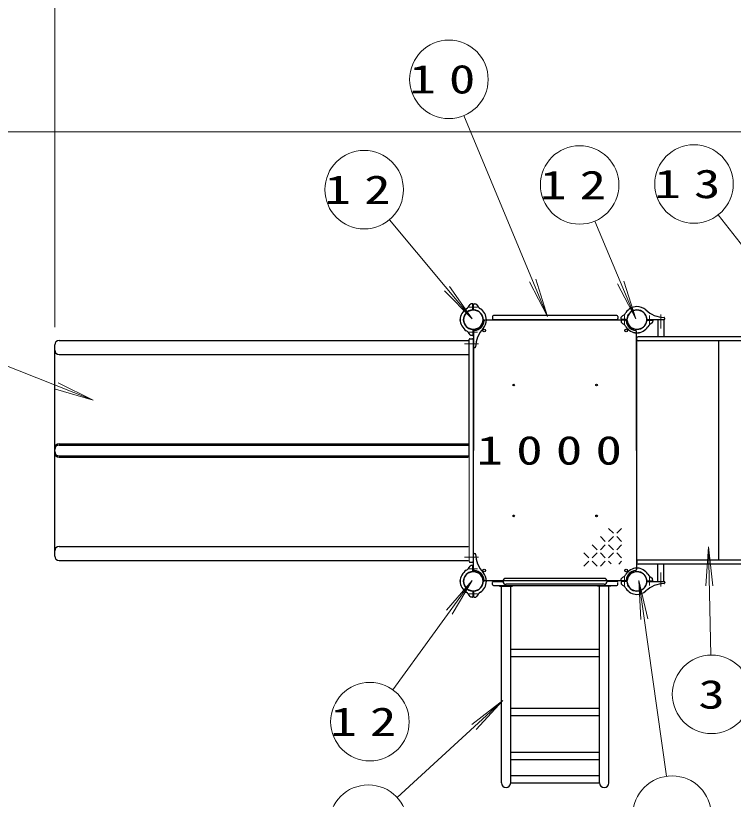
# Model space of a CAD drawing. Units: millimetres on the paper, scale 1:60. Extents: x -385 to 0, y -594 to 267.
# Drawn here: x -291.4 to -236.6, y 132.6 to 192.5 of the extents above; entities that cross this region are included whole.
import ezdxf
from ezdxf.enums import TextEntityAlignment as Align

# ---------------------------------------------------------------- set-up
doc = ezdxf.new("R2010")
doc.units = ezdxf.units.MM
doc.linetypes.add('USER2', pattern=[6, 3, -1, 1, -1])
doc.layers.add('LY_1', color=7, linetype='Continuous', lineweight=25)
doc.styles.add('ＭＳ ゴシック', font='')
doc.styles.get('ＭＳ ゴシック').set_extended_font_data('MS Gothic')

msp = doc.modelspace()

# ---------------------------------------------------------------- linework, layer by layer
at = {"layer": 'LY_1', "lineweight": 13}
for p, q in [((-288.452, 168.717), (-288.452, 224.175)), ((-257.181, 184.903), (-250.79, 169.532)), ((-220.194, 183.663), (-332.785, 183.663)), ((-262.882, 176.938), (-256.562, 169.377)), ((-247.186, 176.834), (-244.062, 169.377)), ((-237.761, 177.308), (-231.562, 169.377)), ((-250.79, 169.532), (-252.179, 172.191)), ((-250.79, 169.532), (-251.696, 172.392)), ((-244.062, 169.377), (-245.458, 172.033)), ((-244.062, 169.377), (-244.976, 172.235)), ((-256.562, 169.377), (-258.68, 171.503)), ((-256.562, 169.377), (-258.279, 171.838)), ((-296.922, 167.671), (-285.513, 163.139)), ((-285.513, 163.139), (-288.194, 164.485)), ((-285.513, 163.139), (-288.387, 163.999)), ((-256.785, 159.801), (-256.785, 150.809)), ((-246.137, 153.344), (-245.762, 152.969)), ((-245.512, 152.969), (-245.137, 153.344)), ((-246.762, 152.719), (-246.387, 152.344)), ((-246.137, 152.344), (-245.762, 152.719)), ((-245.512, 152.719), (-245.137, 152.344)), ((-247.387, 152.094), (-247.012, 151.719)), ((-246.762, 151.719), (-246.387, 152.094)), ((-246.137, 152.094), (-245.762, 151.719)), ((-245.512, 151.719), (-245.137, 152.094)), ((-238.505, 151.943), (-238.703, 148.949)), ((-238.505, 151.943), (-238.18, 148.961)), ((-238.328, 143.662), (-238.505, 151.943)), ((-248.012, 151.469), (-247.637, 151.094)), ((-247.387, 151.094), (-247.012, 151.469)), ((-246.762, 151.469), (-246.387, 151.094)), ((-246.137, 151.094), (-245.762, 151.469)), ((-245.512, 151.469), (-245.137, 151.094)), ((-248.012, 150.469), (-247.637, 150.844)), ((-247.387, 150.844), (-247.012, 150.469)), ((-246.762, 150.469), (-246.387, 150.844)), ((-246.137, 150.844), (-245.938, 150.644)), ((-245.36, 150.621), (-245.137, 150.844)), ((-262.609, 140.999), (-256.553, 149.365)), ((-256.553, 149.365), (-258.517, 147.097)), ((-256.553, 149.365), (-258.093, 146.79)), ((-243.823, 149.365), (-243.663, 146.369)), ((-243.823, 149.365), (-243.145, 146.442)), ((-241.705, 134.397), (-243.823, 149.365)), ((-262.28, 132.766), (-254.216, 140.18)), ((-254.216, 140.18), (-256.593, 138.35)), ((-254.216, 140.18), (-256.239, 137.965))]:
    msp.add_line(p, q, dxfattribs=at)
at = {"layer": 'LY_1', "linetype": 'USER2', "lineweight": 13}
for p, q in [((-256.801, 170.259), (-256.137, 170.259)), ((-244.927, 168.969), (-244.927, 169.632)), ((-243.01, 168.969), (-243.01, 169.632)), ((-242.135, 169.707), (-242.135, 168.621)), ((-256.801, 168.342), (-256.137, 168.342)), ((-256.063, 167.467), (-257.148, 167.467)), ((-256.063, 151.134), (-257.148, 151.134)), ((-256.801, 150.259), (-256.137, 150.259)), ((-242.135, 148.894), (-242.135, 149.98)), ((-244.927, 149.632), (-244.927, 148.969)), ((-243.01, 149.632), (-243.01, 148.969)), ((-256.801, 148.342), (-256.137, 148.342))]:
    msp.add_line(p, q, dxfattribs=at)
at = {"layer": 'LY_1'}
for p, q in [((-256.528, 170.508), (-256.659, 170.503)), ((-256.494, 170.082), (-256.494, 170.474)), ((-256.444, 170.082), (-256.444, 170.474)), ((-256.409, 170.508), (-256.288, 170.503)), ((-245.51, 169.617), (-254.927, 169.617)), ((-257.455, 169.467), (-257.457, 169.467)), ((-257.455, 169.134), (-257.457, 169.134)), ((-250.219, 169.276), (-255.558, 169.276)), ((-255.01, 169.534), (-255.01, 169.384)), ((-245.51, 169.301), (-254.927, 169.301)), ((-244.75, 169.276), (-250.219, 169.276)), ((-245.427, 169.534), (-245.427, 169.384)), ((-245.176, 169.36), (-245.172, 169.481)), ((-245.176, 169.241), (-245.171, 169.11)), ((-244.75, 169.326), (-245.142, 169.326)), ((-243.188, 169.326), (-241.878, 169.326)), ((-243.188, 169.276), (-242.795, 169.276)), ((-242.762, 169.241), (-242.766, 169.12)), ((-242.362, 169.326), (-242.362, 167.992)), ((-241.909, 169.326), (-241.909, 167.992)), ((-241.845, 169.361), (-241.849, 169.448)), ((-256.494, 168.519), (-256.494, 168.127)), ((-256.444, 168.519), (-256.444, 159.301)), ((-243.994, 159.301), (-243.994, 168.39)), ((-256.785, 158.801), (-256.785, 167.792)), ((-256.735, 167.842), (-256.519, 167.842)), ((-256.528, 168.093), (-256.649, 168.098)), ((-256.469, 167.792), (-256.469, 150.809)), ((-244.135, 168.315), (-244.135, 168.312)), ((-243.969, 167.759), (-243.969, 167.909)), ((-231.552, 167.992), (-243.885, 167.992)), ((-243.802, 168.315), (-243.802, 168.312)), ((-288.452, 151.217), (-288.452, 167.384)), ((-288.119, 167.717), (-256.869, 167.717)), ((-256.409, 167.176), (-256.321, 167.181)), ((-231.469, 167.676), (-243.969, 167.676)), ((-243.969, 150.926), (-243.969, 167.676)), ((-237.719, 150.926), (-237.719, 167.676)), ((-288.119, 166.634), (-256.869, 166.634)), ((-288.119, 159.801), (-256.869, 159.801)), ((-288.119, 159.717), (-256.869, 159.717)), ((-288.119, 158.884), (-256.869, 158.884)), ((-288.119, 158.801), (-256.869, 158.801)), ((-256.444, 150.082), (-256.444, 159.301)), ((-243.994, 159.301), (-243.994, 150.211)), ((-288.119, 151.967), (-256.869, 151.967)), ((-256.409, 151.425), (-256.321, 151.42)), ((-288.119, 150.884), (-256.869, 150.884)), ((-256.735, 150.759), (-256.519, 150.759)), ((-256.528, 150.508), (-256.649, 150.503)), ((-256.494, 150.082), (-256.494, 150.474)), ((-231.469, 150.926), (-243.969, 150.926)), ((-243.969, 150.842), (-243.969, 150.692)), ((-231.552, 150.609), (-243.885, 150.609)), ((-242.362, 149.276), (-242.362, 150.609)), ((-241.909, 149.276), (-241.909, 150.609)), ((-244.135, 150.287), (-244.135, 150.289)), ((-243.802, 150.287), (-243.802, 150.289)), ((-257.455, 149.467), (-257.457, 149.467)), ((-250.219, 149.326), (-255.558, 149.326)), ((-255.01, 149.067), (-255.01, 149.217)), ((-255.002, 149.327), (-254.194, 149.327)), ((-255.002, 149.274), (-255.002, 149.327)), ((-255.002, 149.274), (-254.194, 149.274)), ((-246.469, 149.527), (-253.969, 149.527)), ((-244.75, 149.326), (-250.219, 149.326)), ((-245.435, 149.327), (-246.244, 149.327)), ((-245.435, 149.274), (-246.244, 149.274)), ((-245.435, 149.274), (-245.435, 149.327)), ((-245.427, 149.067), (-245.427, 149.217)), ((-245.176, 149.36), (-245.171, 149.491)), ((-245.176, 149.241), (-245.172, 149.12)), ((-244.75, 149.276), (-245.142, 149.276)), ((-243.188, 149.326), (-242.795, 149.326)), ((-243.188, 149.276), (-241.878, 149.276)), ((-242.762, 149.36), (-242.766, 149.481)), ((-241.845, 149.24), (-241.849, 149.153)), ((-257.455, 149.134), (-257.457, 149.134)), ((-254.927, 148.984), (-245.51, 148.984)), ((-254.469, 148.931), (-254.469, 148.984)), ((-254.469, 148.931), (-253.469, 148.931)), ((-254.325, 133.884), (-254.325, 148.931)), ((-246.469, 149.074), (-253.969, 149.074)), ((-253.613, 133.884), (-253.613, 148.931)), ((-253.469, 148.931), (-253.469, 148.984)), ((-246.969, 148.931), (-246.969, 148.984)), ((-245.969, 148.931), (-246.969, 148.931)), ((-246.825, 133.884), (-246.825, 148.931)), ((-246.113, 133.884), (-246.113, 148.931)), ((-245.969, 148.931), (-245.969, 148.984)), ((-256.528, 148.093), (-256.659, 148.098)), ((-256.494, 148.519), (-256.494, 148.127)), ((-256.444, 148.519), (-256.444, 148.127)), ((-256.409, 148.093), (-256.288, 148.098)), ((-246.825, 144.084), (-253.613, 144.084)), ((-246.825, 143.517), (-253.613, 143.517)), ((-246.825, 139.572), (-253.613, 139.572)), ((-246.825, 139.005), (-253.613, 139.005)), ((-246.825, 136.223), (-253.613, 136.223)), ((-246.825, 135.657), (-253.613, 135.657)), ((-246.825, 134.442), (-253.613, 134.442)), ((-246.825, 133.875), (-253.613, 133.875))]:
    msp.add_line(p, q, dxfattribs=at)
at = {"layer": 'LY_1', "lineweight": 13}
for centre in [(-258.332, 187.673), (-264.807, 179.24), (-248.345, 179.601), (-239.608, 179.672), (-238.264, 140.663), (-264.368, 138.568), (-241.284, 131.427), (-264.489, 130.736)]:
    msp.add_circle(centre, 3, dxfattribs=at)
at = {"layer": 'LY_1'}
for centre, radius in [((-256.469, 169.301), 0.743), ((-243.969, 169.301), 0.743), ((-255.644, 168.476), 0.108), ((-244.794, 168.476), 0.108), ((-253.385, 164.301), 0.0625), ((-247.052, 164.301), 0.0625), ((-253.385, 154.301), 0.0625), ((-247.052, 154.301), 0.0625), ((-256.469, 149.301), 0.743), ((-255.644, 150.125), 0.108), ((-244.794, 150.125), 0.108), ((-243.969, 149.301), 0.743)]:
    msp.add_circle(centre, radius, dxfattribs=at)
for centre, radius, start, end in [((-256.469, 169.301), 1, 122.72719, 180), ((-257.46, 170.843), 0.833, 302.72719, 332.54116), ((-256.646, 170.42), 0.0833, 92, 152.54116), ((-256.527, 170.474), 0.0333, 0, 92), ((-256.41, 170.474), 0.0333, 88, 180), ((-256.291, 170.42), 0.0833, 27.45884, 88), ((-255.478, 170.843), 0.833, 207.45884, 237.27281), ((-256.469, 169.301), 1, 0, 57.2728), ((-243.969, 169.301), 1, 90, 147.27281), ((-243.969, 169.301), 1, 47.78276, 90), ((-256.469, 169.301), 0.75, 94.27066, 180), ((-256.527, 170.082), 0.0333, 274.27066, 0), ((-256.41, 170.082), 0.0333, 180, 265.72934), ((-256.469, 169.301), 0.75, 0, 85.72934), ((-254.927, 169.534), 0.0833, 90, 180), ((-245.51, 169.534), 0.0833, 0, 90), ((-245.088, 169.478), 0.0833, 117.45884, 178), ((-245.511, 170.292), 0.833, 297.45884, 327.27281), ((-243.969, 169.301), 0.75, 90, 175.72934), ((-243.969, 169.301), 0.75, 4.27066, 90), ((-241.841, 171.646), 2.167, 227.78276, 268.91585), ((-256.469, 169.301), 1.017, 171.37307, 180), ((-256.469, 169.301), 1.017, 180, 188.62693), ((-257.457, 169.451), 0.0167, 90, 171.37307), ((-257.457, 169.151), 0.0167, 188.62693, 270), ((-256.469, 169.301), 1, 180, 237.27281), ((-256.469, 169.301), 0.75, 180, 265.72934), ((-256.469, 169.301), 0.75, 274.27066, 0), ((-256.469, 169.301), 0.833, 276.78718, 353.21282), ((-256.469, 169.301), 1, 317.78276, 0), ((-255.558, 169.192), 0.0833, 90, 173.21282), ((-254.927, 169.384), 0.0833, 180, 270), ((-245.51, 169.384), 0.0833, 270, 0), ((-245.142, 169.359), 0.0333, 178, 270), ((-245.142, 169.242), 0.0333, 90, 182), ((-245.088, 169.123), 0.0833, 182, 242.54117), ((-245.511, 168.309), 0.833, 32.7272, 62.54116), ((-244.879, 169.192), 0.0833, 6.78718, 90), ((-243.969, 169.301), 0.833, 186.78718, 263.21282), ((-244.75, 169.359), 0.0333, 270, 355.72934), ((-244.75, 169.242), 0.0333, 4.27066, 90), ((-243.969, 169.301), 0.75, 184.27066, 270), ((-243.969, 169.301), 0.75, 270, 355.72934), ((-243.188, 169.359), 0.0333, 184.27066, 270), ((-243.188, 169.242), 0.0333, 90, 175.72934), ((-242.426, 168.309), 0.833, 117.45884, 147.27281), ((-242.849, 169.123), 0.0833, 297.45884, 358), ((-242.795, 169.242), 0.0333, 358, 90), ((-241.882, 169.446), 0.0333, 3, 88.91585), ((-241.878, 169.359), 0.0333, 270, 3), ((-257.46, 167.758), 0.833, 27.45884, 57.2728), ((-256.527, 168.519), 0.0333, 0, 85.72934), ((-256.41, 168.519), 0.0333, 94.27066, 180), ((-256.36, 168.39), 0.0833, 96.78718, 180), ((-254.123, 167.173), 2.167, 137.78276, 178.91585), ((-243.969, 169.301), 1, 212.7272, 270), ((-244.077, 168.39), 0.0833, 0, 83.21282), ((-243.969, 169.301), 1, 270, 327.27281), ((-256.735, 167.792), 0.05, 90, 180), ((-256.646, 168.181), 0.0833, 207.45884, 268), ((-256.527, 168.127), 0.0333, 268, 0), ((-256.519, 167.792), 0.05, 0, 90), ((-244.119, 168.312), 0.0167, 180, 261.37308), ((-243.969, 169.301), 1.017, 261.37308, 270), ((-243.969, 169.301), 1.017, 270, 278.62693), ((-243.885, 167.909), 0.0833, 90, 180), ((-243.885, 167.759), 0.0833, 180, 270), ((-243.819, 168.312), 0.0167, 278.62693, 0), ((-288.119, 167.384), 0.333, 90, 180), ((-256.41, 167.21), 0.0333, 180, 273), ((-256.323, 167.214), 0.0333, 273, 358.91585), ((-288.119, 166.967), 0.333, 180, 270), ((-288.119, 159.467), 0.333, 90, 180), ((-288.119, 159.384), 0.333, 90, 180), ((-288.119, 159.217), 0.333, 180, 270), ((-288.119, 159.134), 0.333, 180, 270), ((-288.119, 151.634), 0.333, 90, 180), ((-288.119, 151.217), 0.333, 180, 270), ((-256.41, 151.391), 0.0333, 87, 180), ((-256.323, 151.387), 0.0333, 1.08415, 87), ((-254.123, 151.428), 2.167, 181.08415, 222.21724), ((-257.46, 150.843), 0.833, 302.72719, 332.54116), ((-256.735, 150.809), 0.05, 180, 270), ((-256.646, 150.42), 0.0833, 92, 152.54116), ((-256.527, 150.474), 0.0333, 0, 92), ((-256.519, 150.809), 0.05, 270, 0), ((-243.885, 150.842), 0.0833, 90, 180), ((-243.885, 150.692), 0.0833, 180, 270), ((-256.469, 149.301), 1, 122.72719, 180), ((-256.469, 149.301), 0.75, 94.27066, 180), ((-256.527, 150.082), 0.0333, 274.27066, 0), ((-256.36, 150.211), 0.0833, 180, 263.21282), ((-256.41, 150.082), 0.0333, 180, 265.72934), ((-256.469, 149.301), 0.75, 0, 85.72934), ((-256.469, 149.301), 0.833, 6.78718, 83.21282), ((-256.469, 149.301), 1, 0, 42.21724), ((-245.511, 150.292), 0.833, 297.45884, 327.27281), ((-243.969, 149.301), 1, 90, 147.27281), ((-243.969, 149.301), 0.833, 96.78718, 173.21282), ((-243.969, 149.301), 0.75, 90, 175.72934), ((-244.119, 150.289), 0.0167, 98.62693, 180), ((-243.969, 149.301), 1.017, 90, 98.62693), ((-244.077, 150.211), 0.0833, 276.78718, 0), ((-243.969, 149.301), 1.017, 81.37307, 90), ((-243.969, 149.301), 1, 32.7272, 90), ((-243.969, 149.301), 0.75, 4.27066, 90), ((-243.819, 150.289), 0.0167, 0, 81.37307), ((-242.426, 150.292), 0.833, 212.72719, 242.54116), ((-256.469, 149.301), 1.017, 171.37307, 180), ((-256.469, 149.301), 1.017, 180, 188.62693), ((-257.457, 149.451), 0.0167, 90, 171.37307), ((-256.469, 149.301), 1, 180, 237.27281), ((-256.469, 149.301), 0.75, 180, 265.72934), ((-256.469, 149.301), 0.75, 274.27066, 0), ((-256.469, 149.301), 1, 302.72719, 0), ((-255.558, 149.409), 0.0833, 186.78718, 270), ((-253.969, 149.301), 0.227, 90, 270), ((-246.469, 149.301), 0.227, 270, 90), ((-245.142, 149.359), 0.0333, 178, 270), ((-245.142, 149.242), 0.0333, 90, 182), ((-245.088, 149.478), 0.0833, 117.45884, 178), ((-244.879, 149.409), 0.0833, 270, 353.21282), ((-244.75, 149.359), 0.0333, 270, 355.72934), ((-244.75, 149.242), 0.0333, 4.27066, 90), ((-243.969, 149.301), 0.75, 184.27066, 270), ((-243.969, 149.301), 0.75, 270, 355.72934), ((-243.188, 149.359), 0.0333, 184.27066, 270), ((-243.188, 149.242), 0.0333, 90, 175.72934), ((-242.849, 149.478), 0.0833, 2, 62.54116), ((-242.795, 149.359), 0.0333, 270, 2), ((-241.878, 149.242), 0.0333, 357, 90), ((-257.457, 149.151), 0.0167, 188.62693, 270), ((-254.927, 149.067), 0.0833, 180, 270), ((-245.51, 149.067), 0.0833, 270, 0), ((-245.088, 149.123), 0.0833, 182, 242.54116), ((-245.511, 148.309), 0.833, 32.7272, 62.54116), ((-243.969, 149.301), 1, 212.72719, 270), ((-241.841, 146.955), 2.167, 91.08415, 132.21724), ((-241.882, 149.155), 0.0333, 271.08415, 357), ((-257.46, 147.758), 0.833, 27.45884, 57.2728), ((-256.646, 148.181), 0.0833, 207.45884, 268), ((-256.527, 148.127), 0.0333, 268, 0), ((-256.527, 148.519), 0.0333, 0, 85.72934), ((-256.41, 148.519), 0.0333, 94.27066, 180), ((-256.41, 148.127), 0.0333, 180, 272), ((-256.291, 148.181), 0.0833, 272, 332.54116), ((-255.478, 147.758), 0.833, 122.72719, 152.54116), ((-243.969, 149.301), 1, 270, 312.21724), ((-253.969, 133.884), 0.356, 180, 0), ((-246.469, 133.884), 0.356, 180, 0)]:
    msp.add_arc(centre, radius, start, end, dxfattribs=at)
at = {"layer": 'LY_1', "lineweight": 13}
for centre, start, end in [((-256.869, 167.634), 0, 90), ((-256.869, 166.717), 270, 0), ((-256.869, 159.717), 0, 90), ((-256.869, 159.634), 0, 90), ((-256.869, 158.967), 270, 0), ((-256.869, 158.884), 270, 0), ((-256.869, 151.884), 0, 90), ((-256.869, 150.967), 270, 0)]:
    msp.add_arc(centre, 0.0833, start, end, dxfattribs=at)

# ---------------------------------------------------------------- texts
at = {"layer": 'LY_1', "style": 'ＭＳ ゴシック', "width": 1.35}
msp.add_text('3', height=2.199, dxfattribs=at).set_placement((-238.264, 140.663), align=Align.MIDDLE_CENTER)
at = {"layer": 'LY_1', "char_height": 2.199, "style": 'ＭＳ ゴシック'}
for s, insert, attachment_point in [('\\T1.5;\\W1.35;10', (-258.332, 187.673), 5), ('\\T1.5;\\W1.35;12', (-248.345, 179.601), 5), ('\\T1.5;\\W1.35;13', (-239.608, 179.672), 5), ('\\T1.5;\\W1.35;12', (-264.807, 179.24), 5), ('\\T1.5;\\W1.35;1000', (-256.219, 159.301), 4), ('\\T1.5;\\W1.35;12', (-264.368, 138.568), 5)]:
    msp.add_mtext(s, dxfattribs=dict(at, insert=insert, attachment_point=attachment_point))

doc.saveas('drawing.dxf')
